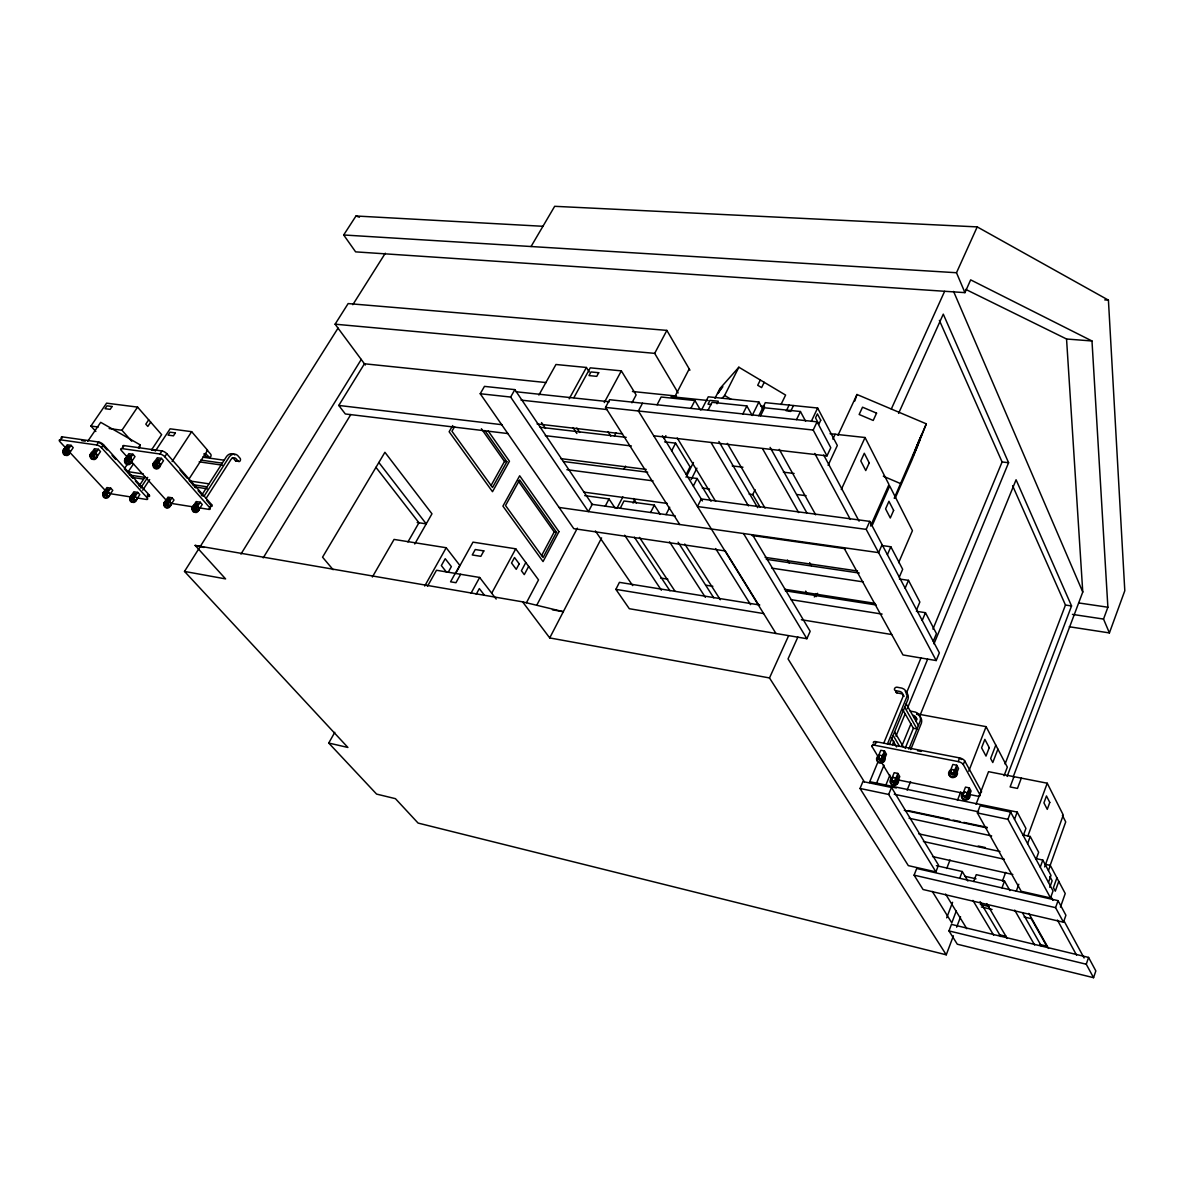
<?xml version="1.0" encoding="UTF-8"?>
<svg xmlns="http://www.w3.org/2000/svg" width="1184" height="1184" viewBox="0 0 1184 1184"><rect width="100%" height="100%" fill="white"/><g stroke="black" fill="none" stroke-linecap="round" stroke-linejoin="round"><path stroke-width="1.5" d="M139.386 447.878L140.274 444.918L100.699 422.333L87.734 441.306M854.818 401.006L856.979 394.494L926.317 423.842L912.109 459.732L895.222 498.094M916.179 721.441L916.416 720.701A6.098 4.958 -29.1 0 0 913.53 715.402L912.775 715.21M1093.557 977.688L1095.836 970.91L1088.57 957.412L951.448 924.393L948.976 930.92L957.294 944.21L1093.557 977.688L1086.261 964.235L1088.57 957.412M1063.484 922.218L1065.911 915.262L1058.052 900.654L916.712 868.494L914.092 875.168L923.061 889.51L1063.484 922.218L1055.58 907.654L1058.052 900.654M1060.45 907.107L1065.23 893.535L1050.312 865.415L1045.013 864.246M1056.898 877.847L1053.42 887.66L1055.299 891.167L1058.762 881.355M1050.534 897.946L1053.035 890.916L1010.633 812.061L980.115 805.756L977.377 812.949L1021.2 891.271L1050.534 897.946L1007.924 819.328L1010.633 812.061M1048.491 882.45L1050.992 875.42L1042.808 860.072L1035.63 858.518M1049.794 887.349L1052.132 880.763L1049.838 876.471M1049.749 866.525L1065.718 821.918L1062.418 815.391M1048.462 870.566L1050.312 865.415M1040.262 867.147L1042.808 860.072M1044.643 866.925L1063.291 815.051L1047.233 783.216L988.536 771.672L976.016 804.306M1036.089 859.377L1038.649 852.288L1030.213 836.452L1023.035 834.942M1069.256 626.75L1109.408 632.922L1124.8 590.727L1108.416 300.129L977.214 226.899L554.674 206.312L531.054 246.524M1016.286 891.152L1018.802 884.27M1027.594 843.6L1030.213 836.452M1001.99 887.896L1004.506 881.044L976.252 874.665L973.692 881.458M1023.287 835.593L1025.921 828.415L1017.204 812.091L870.166 781.78M1109.408 632.922L1103.532 619.069L1107.884 607.229L1091.988 340.977L970.658 279.868L964.945 292.64L355.614 251.866L343.686 234.98L355.984 215.991L542.938 226.292M1027.934 835.845L1047.233 783.216M1002.463 881.044L1005.66 872.386M1014.525 819.298L1017.204 812.091M1021.318 778.125L1017.47 788.411L1010.115 786.946L1013.978 776.674M956.346 910.777L951.788 922.839L932.282 891.404M1007.11 776.452L1071.55 605.942L1016.079 479.772L919.909 715.654M334.791 732.319L328.738 743.049L376.586 794.094L395.441 798.667L418.085 823.072L946.253 954.807L953.416 935.804M956.657 927.176L960.564 916.801M1013.208 776.882L1082.768 592.03L1066.547 339.009L965.73 289.384M946.682 917.837L952.587 902.282M1005.083 764.035L1065.452 605.039L1012.616 485.736M1004.062 775.757L1007.332 767.128L986.094 726.65L916.904 713.878M959.721 878.276L962.281 871.528L936.396 865.682M968.32 794.257L977.274 796.077A4.277 1.687 22.4 0 0 979.938 794.745L981.329 791.119L964.723 760.898A4.351 1.761 22.6 0 0 959.617 757.923L875.982 741.658A4.233 1.687 23.6 0 0 873.437 742.827M997.905 749.161L992.784 762.526L990.638 758.5L995.788 745.121M946.741 868.479L950.012 859.969M935.893 871.883L938.512 865.119L891.508 787.464L862.914 781.558L860.043 788.47L908.32 865.622L935.893 871.883L888.666 794.449L860.043 788.47M967.21 793.339L969.326 787.893L965.493 787.108L963.376 792.555A2.442 2.057 -28.2 0 0 962.844 795.322A2.442 2.057 -28.2 0 0 965.685 795.9A2.442 2.057 -28.2 0 0 967.21 793.339L967.802 794.405A2.442 2.057 -28.2 0 1 965.478 797.187A2.442 2.057 -28.2 0 1 963.169 794.982M967.802 794.405L969.208 790.764L969.8 791.83L968.394 795.456M968.986 796.521L971.087 791.075L969.326 787.893M957.442 800.354L960.772 791.785M968.778 771.213L986.094 726.65M979.938 794.745L963.288 764.568L964.723 760.898M954.57 770.725L956.731 765.234L952.854 764.464L950.693 769.955A2.472 2.072 -28.3 0 0 950.145 772.738A2.472 2.072 -28.3 0 0 953.016 773.315A2.472 2.072 -28.3 0 0 954.57 770.725L955.177 771.82A2.472 2.072 -28.3 0 1 952.809 774.632A2.472 2.072 -28.3 0 1 950.486 772.427M878.691 757.642L872.09 746.675A4.233 1.672 23.6 0 1 874.488 745.224L958.182 761.593L959.617 757.923M955.177 771.82L956.613 768.15L956.272 771.687M956.938 772.619L958.552 768.505L956.731 765.234M894.216 498.272L926.317 423.842M907.107 790.172L910.555 781.603M897.457 779.679L897.783 776.26L896.347 779.812A2.383 1.983 -31.2 0 1 893.624 782.565A2.383 1.983 -31.2 0 1 892.129 779.679M898.138 780.582L899.766 776.586L897.886 773.433L894.201 772.693L892.026 778.021A2.383 1.983 -31.2 0 0 891.448 780.715A2.383 1.983 -31.2 0 0 894.172 781.262A2.383 1.983 -31.2 0 0 895.711 778.761L897.886 773.433M910.748 749.561L921.433 723.069A10.153 8.273 -29.1 0 0 918.666 715.225M905.168 748.406L913.382 728.278L902.815 709.734M888.666 794.449L891.508 787.464M894.157 783.793L892.766 787.212L896.347 787.952M908.838 749.117L920.234 720.938A10.168 8.273 -29.1 0 0 915.395 712.087L910.644 711.14A2.028 1.643 -29 0 0 910.156 711.11M936.204 660.554L939.356 652.843L869.766 521.374L701.239 498.952L697.48 506.545L866.2 529.381L936.204 660.554L902.978 654.944L843.852 547.718M885.75 785.362L889.939 775.106M901.838 746.038L910.94 723.809M884.803 758.293L886.461 754.267L884.522 751.026L880.807 750.286L878.587 755.658A2.427 1.983 -31.2 0 0 877.98 758.367A2.427 1.983 -31.2 0 0 880.748 758.914A2.427 1.983 -31.2 0 0 882.302 756.398L884.522 751.026M933.258 641.314L936.44 633.603L925.459 612.69L916.357 611.27M876.234 783.986L883.974 765.19M892.425 744.692L893.831 741.273M895.948 736.137L905.094 713.922M907.21 708.802L927.62 659.236M933.969 643.859L1008.59 462.707L943.278 314.145L898.597 413.364M883.678 743.345L902.918 696.814A6.186 4.973 -29.1 0 0 900.018 691.486L895.681 690.657A2.057 1.643 -29 0 1 894.571 688.614A2.057 1.643 -29 0 1 897.117 687.208L901.927 688.141A10.316 8.303 -29.1 0 1 906.766 697.021L887.408 744.07M869.396 782.58L877.877 762.111M906.1 693.898L920.93 658.082M932.933 629.104L1002.093 461.967L939.386 320.376M878.587 755.658L879.224 756.739A2.427 1.983 -31.2 0 0 878.632 759.447A2.427 1.983 -31.2 0 0 881.384 759.995A2.427 1.983 -31.2 0 0 882.953 757.479L884.433 753.897L885.07 754.978L884.093 757.36M889.376 744.544L908.01 699.226A10.301 8.303 -29.1 0 0 905.242 691.352M922.218 620.446L925.459 612.69M872.09 746.675L873.067 744.292M874.488 745.224L875.982 741.658M916.594 609.819L919.864 602.034L908.468 580.338L899.352 578.991M905.138 588.182L908.468 580.338M899.292 577.156L902.667 569.297L890.842 546.771L881.71 545.498M898.641 562.666L912.435 530.669L889.702 485.973L872.06 525.77M887.408 554.674L890.842 546.771M882.11 544.67L878.617 552.632L559.085 507.448M919.998 439.812L913.426 455.189L918.222 444.296M870.566 526.007L888.977 484.537L865.06 437.518L830.058 433.684M866.2 529.381L869.766 521.374M759.758 605.009L619.424 582.35L615.872 589.366L629.296 608.709L806.866 638.709L810.182 631.309L752.832 535.346M964.945 292.64L956.494 272.734L977.214 226.899M814.326 596.973L815.835 593.613M797.883 637.036L788.041 658.896L864.29 781.795M816.057 596.677L817.582 593.302M946.253 954.807L769.496 677.944L788.529 635.926M891.33 408.998L944.625 291.323M841.291 489.54L865.06 437.518M828.104 465.371L837.325 445.48L817.641 408.021L765.308 402.649L758.855 415.806M832.855 439.116L835.12 434.247M653.731 435.786L826.98 455.884L830.783 447.715L817.078 421.83L609.642 399.718L605.512 407.4L679.764 524.527M837.991 435.312L856.979 394.494M826.98 455.884L813.201 430.044L817.078 421.83M811.292 421.4L817.641 408.021M796.536 419.639L800.428 411.514L764.524 407.784L760.587 415.806M793.458 405.55L790.631 411.41L787.73 411.1M760.024 507.063L752.743 494.601L755.111 489.717M786.265 410.952L789.106 405.091M780.996 404.528L785.599 395.071L738.86 367.218L719.946 388.515L714.973 398.327M752.402 415.11L758.885 401.998L708.269 396.803L701.698 409.708M764.213 382.314L761.608 387.597L757.701 385.274L760.32 380.005M742.886 413.926L746.852 405.949L712.043 402.323L708.047 410.212M693.336 486.062L697.124 478.484L687.963 477.33M686.039 477.241L693.454 462.5M691.16 479.624L696.917 468.154M717.016 403.788L718.303 401.228L709.956 400.37L708.017 404.173L711.362 404.528M722.27 398.076L724.623 395.456L738.86 367.218M666 514.626L669.715 507.24M686.202 474.458L690.035 466.851L675.59 443.156L664.609 441.869M650.593 512.48L654.338 505.124L623.983 500.98L620.224 508.262M671.683 450.793L675.59 443.156M690.879 408.376L694.904 400.532L661.131 397.01L657.076 404.78M664.298 438.746L665.867 435.682M633.04 503.067L634.728 499.781M769.496 677.944L549.716 637.924L601.605 537.891M616.908 508.365L622.873 496.88M674.762 396.832L689.221 368.949M605.246 506.175L609.02 498.938L584.704 495.608M623.85 469.323L625.522 466.126M642.498 403.226L638.398 410.981L775.964 633.484M536.914 604.92L577.363 528.153M614.378 435.934L616.065 432.782M631.945 402.826L636.134 394.938L621.348 370.873L590.254 367.839L573.914 397.646M526.436 602.715L538.528 579.894L515.75 548.814L472.993 542.139L455.677 573.367M541.591 555.607L554.201 531.942L518.326 481.089M556.524 532.297L543.086 557.546L505.538 505.509L519.643 479.905L556.524 532.297L554.201 531.942M678.121 392.955L654.678 353.365L666.873 330.395L348.14 303.578L335.102 324.194L365.338 364.998M528.656 566.426L524.275 574.625L521.404 570.747L525.814 562.548M604.269 402.575L621.348 370.873M491.7 593.214L515.75 548.814M476.234 594.264L479.328 588.596L484.226 594.96M471.01 593.243L479.653 577.466L436.482 570.259L427.468 586.332M569.193 398.801L586.406 367.469L555.962 364.494L538.883 395.056M455.218 573.382L450.556 581.803L455.958 582.72L460.62 574.284M455.47 573.189L459.806 565.375L446.205 547.733L394.065 539.43L372.368 577.008M448.292 572.109L451.356 566.618L445.214 558.7L441.351 565.582L446.501 572.168M491.034 485.544L504.473 461.464L481.385 428.726M484.848 430.502L506.87 461.775L492.529 487.482L451.948 431.242L454.612 426.654M424.701 586.05L446.205 547.733M514.862 389.625L592.237 504.369L588.433 511.606L510.644 397.054L514.862 389.625L484.463 386.384L480.23 393.739L573.766 528.641L724.889 550.886M414.755 543.989L431.968 513.812L384.918 452.288L322.551 557.176L333.118 569.711M407.918 541.976L418.944 522.766L375.95 467.325M452.717 425.574L449.136 431.746L492.5 491.7L509.46 461.242L488.252 431.05M263.203 557.886L350.819 414.533M508.173 433.596L345.328 413.971L338.772 405.446L364.45 363.784L546.179 382.58M240.929 554.097L361.283 359.418M328.738 743.049L347.904 747.459L184.512 571.428L338.062 328.101M352.817 304.702L385.303 253.228M199.978 507.966L208.917 509.386A3.833 1.376 30.8 0 0 209.642 507.581L211.566 504.576L166.811 453.724A3.952 1.45 31.5 0 0 161.971 450.956L123.965 445.584A3.907 1.406 31.7 0 0 122.958 446.96M208.917 509.386L210.826 506.382A3.833 1.376 30.8 0 0 211.566 504.576M200.229 502.223L197.343 506.737A2.19 1.584 -78.9 0 0 196.189 509.238A2.19 1.584 -78.9 0 0 197.669 510.911A2.19 1.584 -78.9 0 0 199.341 508.987L202.227 504.473L200.229 502.223L196.159 501.572L193.273 506.086A2.19 1.584 -78.9 0 0 192.267 509.283M206.12 498.36L231.028 459.392A5.594 3.966 -80.7 0 1 235.927 458.548L238.221 461.198A1.865 1.317 -80.9 0 0 240.115 460.872A1.865 1.317 -80.9 0 0 240.086 458.282L237.525 455.352A9.324 6.616 -80.7 0 0 229.356 456.743L204.136 496.111M194.62 506.308L196.559 503.289L197.906 503.511L195.982 506.515A2.19 1.584 -78.9 0 0 195.123 510.008A2.19 1.584 -78.9 0 0 197.758 509.49M201.413 495.682L226.647 456.358A9.309 6.616 -80.7 0 1 233.292 454.034M171.991 497.783L169.09 502.253A2.176 1.584 -78.7 0 0 167.936 504.724A2.176 1.584 -78.7 0 0 169.43 506.382A2.176 1.584 -78.7 0 0 171.103 504.488L173.989 500.018L171.991 497.783L167.995 497.147L165.094 501.616A2.176 1.584 -78.7 0 0 164.902 505.642M188.537 479.757L207.6 450.275L191.66 431.686L170.111 428.815L155.4 451.03M166.426 501.824L168.365 498.849L169.697 499.056L167.758 502.031A2.176 1.584 -78.7 0 0 166.663 504.858A2.176 1.584 -78.7 0 0 168.661 505.997M172.109 461.553L191.66 431.686M137.448 498.02L146.431 499.441A3.759 1.302 31.2 0 0 147.023 497.65L148.947 494.72L103.511 444.74A3.892 1.376 31.9 0 0 98.76 442.032L62.412 436.896L60.384 439.812A3.848 1.332 32.1 0 0 59.984 441.765L66.186 448.44M134.991 500.107A2.146 1.598 -78.5 0 1 132.578 499.722A2.146 1.598 -78.5 0 1 133.57 496.599L135.509 493.669L134.206 493.462M158.893 465.815A2.235 1.658 -79.9 0 1 156.14 466.274A2.235 1.658 -79.9 0 1 157.028 462.722L159.041 459.673L157.664 459.481M134.872 496.806L137.773 492.396L139.801 494.616L136.9 499.026A2.146 1.598 -78.5 0 1 135.228 500.891A2.146 1.598 -78.5 0 1 133.718 499.248A2.146 1.598 -78.5 0 1 134.872 496.806L133.57 496.599M140.704 487.956L147.689 477.359M158.404 462.914L161.409 458.356L163.496 460.709L160.491 465.282A2.235 1.658 -79.9 0 1 158.76 467.206A2.235 1.658 -79.9 0 1 157.206 465.445A2.235 1.658 -79.9 0 1 158.404 462.914L157.028 462.722M142.716 490.176L149.687 479.579M209.642 507.581L164.813 456.772L166.811 453.724M130.788 500.181A2.146 1.598 -78.4 0 1 130.98 496.2L133.881 491.789L137.773 492.396M127.517 457.335L121.404 450.556A3.922 1.391 31.7 0 1 121.952 448.588L159.958 454.005L161.971 450.956M139.105 486.032L145.084 476.96M151.478 449.994L161.646 434.661L137.566 407.104L106.59 403.167L90.916 426.048L95.845 431.479M132.889 454.242L129.87 458.77A2.22 1.658 -79.8 0 0 128.671 461.272A2.22 1.658 -79.8 0 0 130.24 463.003A2.22 1.658 -79.8 0 0 131.986 461.109L134.991 456.595L132.889 454.242L128.864 453.664L125.844 458.178A2.22 1.658 -79.8 0 0 124.808 461.39M127.724 472.49L133.511 463.817M103.807 495.859A2.116 1.598 -78.2 0 1 104 491.908L106.915 487.556L110.734 488.148L112.776 490.354L109.86 494.705A2.131 1.598 -78.2 0 1 108.188 496.555A2.131 1.598 -78.2 0 1 106.664 494.927A2.131 1.598 -78.2 0 1 107.818 492.514L110.734 488.148M150.694 422.126L147.822 426.432L145.81 424.138L148.696 419.832M130.003 462.234A2.22 1.658 -79.8 0 1 127.502 461.775A2.22 1.658 -79.8 0 1 128.538 458.563L130.536 455.559L129.204 455.366L131.306 457.705M107.981 495.785A2.131 1.598 -78.2 0 1 105.554 495.4A2.131 1.598 -78.2 0 1 106.545 492.307L108.484 489.406L107.211 489.199L105.272 492.115L104 491.908M124.631 468.376L127.561 463.965M138.321 447.848L140.274 444.918M121.952 448.588L123.965 445.584M109.165 428.534L121.937 430.266L137.566 407.104M95.342 453.738L98.361 449.284L100.492 451.592L97.473 456.047A2.19 1.672 -79.6 0 1 95.726 457.927A2.19 1.672 -79.6 0 1 94.143 456.21A2.19 1.672 -79.6 0 1 95.342 453.738L94.024 453.546A2.19 1.672 -79.5 0 0 92.885 456.373A2.19 1.672 -79.5 0 0 95.001 457.572M147.023 497.65L101.498 447.7L103.511 444.74M60.384 439.812L96.733 444.992L98.76 442.032M92.722 453.354L94.735 450.379L96.052 450.571L94.024 453.546M71.084 445.347L68.065 449.757A2.176 1.687 -79.4 0 0 66.866 452.199A2.176 1.687 -79.4 0 0 68.45 453.916A2.176 1.687 -79.4 0 0 70.196 452.066L73.216 447.656L71.084 445.347L67.236 444.799L64.202 449.195A2.161 1.687 -79.3 0 0 63.181 452.332M68.272 453.176A2.176 1.687 -79.4 0 1 65.742 452.717A2.176 1.687 -79.4 0 1 66.778 449.58L68.79 446.634L67.518 446.442M343.686 234.98L956.494 272.734M1104.731 299.892L1108.416 300.129M1066.547 339.009L1091.988 340.977M335.102 324.194L654.678 353.365M632.448 391.49L676.508 396.048M671.091 396.699L708.15 400.532M760.927 406.008L764.583 406.393M516.032 391.756L609.331 401.761M147.349 495.415L147.645 494.512M480.23 393.739L510.644 397.054M605.512 407.4L813.201 430.044M521.019 400.118L607.096 409.56M1002.093 461.967L1008.59 462.707M537.077 423.931L622.488 433.877M540.17 427.261L626.188 437.355M338.772 405.446L502.046 424.716M545.291 435.653L631.383 445.968M732.2 465.904L742.945 467.221M783.364 472.164L794.094 473.467M560.772 458.608L646.212 469.412M563.466 461.508L647.692 472.209M797.128 494.542L806.112 495.696M504.473 461.464L506.87 461.775M566.884 469.693L653.02 480.852M702.29 488.06L709.497 488.992M749.146 494.142L752.743 494.601M583.638 492.085L667.302 503.437M90.916 426.048L98.213 427.039M591.334 504.236L675.191 515.898M204.27 454.478L206.149 456.669L208.798 457.039A1.835 1.317 -80.8 0 0 210.693 456.728A1.835 1.317 -80.8 0 0 210.663 454.168L208.088 451.252A9.235 6.66 -80.6 0 0 206.549 450.32M232.301 457.601A5.58 3.966 -80.7 0 1 233.218 458.164L235.527 460.813L238.221 461.198M151.685 449.964L155.104 450.438M202.701 457.172L224.131 460.206M752.062 535.508L845.332 548.725M81.652 440.626L85.292 441.129M200.806 460.088L222.252 463.151M199.193 461.834L222.4 465.164M98.361 449.284L94.439 448.706L91.42 453.161A2.19 1.672 -79.5 0 0 90.724 456.891M161.409 458.356L157.294 457.764L154.29 462.322A2.235 1.658 -79.9 0 0 153.254 465.564M64.202 449.195L65.49 449.387M66.778 449.58L68.065 449.757M128.538 458.563L129.87 458.77M68.909 451.874L70.196 452.066M96.156 455.855L97.473 456.047M130.64 460.902L131.986 461.109M159.13 465.075L160.491 465.282M1078.668 602.937L1107.884 607.229M765.13 557.368L857.586 570.999M766.255 559.307L859.244 573.056M1065.452 605.039L1071.55 605.942M771.879 568.157L863.151 581.877M127.887 471.646L143.294 473.97M189.322 480.896L208.991 483.842M1072.438 614.392L1103.532 619.069M129.396 475.05L144.803 477.389M192.785 484.656L207.096 486.831M131.409 477.27L143.397 479.091M194.768 486.905L207.274 488.814M417.182 522.484L426.24 523.876L378.85 462.5M784.474 589.247L874.961 603.337M785.303 590.801L876.308 605.009M660.657 578.044L667.85 579.183M705.649 585.162L712.842 586.302M791.001 599.652L882.124 614.096M106.545 492.307L107.818 492.514M130.98 496.2L132.268 496.392M167.758 502.031L169.09 502.253M195.982 506.515L197.343 506.737M130.255 496.866L110.482 493.728A3.73 1.273 31.4 0 1 109.357 493.402M192.814 506.826L171.369 503.422A3.789 1.332 31 0 1 170.999 503.348M169.771 504.266L171.103 504.488M197.98 508.765L199.341 508.987M615.872 589.366L763.636 613.564M801.361 619.72L891.7 634.52M184.512 571.428L225.596 578.902L195.153 545.41L522.618 601.857L563.318 611.699L552.41 609.819M895.681 690.657L896.924 692.862L901.261 693.691A6.172 4.973 -29.1 0 1 904.088 696.34M913.382 728.278L917.038 728.974L904.739 707.322M99.826 443.201L100.625 443.438M917.541 750.715L921.093 751.411M898.493 780.004L962.947 793.162M894.246 794.257L978.62 811.824M977.377 812.949L1007.924 819.328M908.217 810.596L949.479 819.343M953.061 820.112L960.239 821.622M963.835 822.392L987.16 827.335M904.28 810.344L987.219 827.942M909.06 818.233L991.674 835.919M978.176 846.012L985.354 847.566M918.799 833.847L999.992 851.518M923.431 841.498L1004.313 859.258M932.548 856.565L1012.808 874.488M965.212 876.367L976.001 878.809M195.153 545.41L204.107 547.452M914.092 875.168L1055.58 907.654M980.322 904.472L989.173 906.544M981.373 906.974L992.059 909.475M1024.13 916.978L1031.249 918.651L1046.73 946.134L1039.715 944.447M999.355 934.738L1006.37 936.426M948.976 930.92L1086.261 964.235M913.989 717.356L914.744 717.534A6.083 4.958 -29.1 0 1 916.934 719.043M355.984 215.991L359.448 217.22M883.308 476.22L900.077 483.383M724.623 395.456L730.913 399.2M101.276 443.793L107.108 449.95M68.672 451.104L105.909 491.138M112.021 455.352L115.706 459.407M124.305 468.849L132.904 478.306M135.361 481.015L141.503 487.764M131.202 461.42L166.722 500.773M168.365 498.849L170.378 501.084M121.937 430.266L131.72 441.232M179.953 470.018L187.22 478.262M189.632 481L195.686 487.867M198.098 490.62L202.938 496.111M206.564 500.24L210.515 504.991M208.798 457.039L206.475 454.419A5.535 3.996 -80.6 0 0 204.003 453.694M479.653 577.466L496.185 599.06M522.618 601.857L549.716 637.924M595.374 530.92L632.67 585.577M541.547 422.57L545.484 428.43M624.634 535.212L661.382 590.224M609.02 498.938L615.118 508.128M634.402 537.21L669.952 590.801M639.464 537.388L674.895 591.038M576.83 428.031L579.731 432.456M572.982 427.587L576.86 433.492M633.425 498.508L636.37 503.052M669.522 541.798L705.368 597.328M607.94 431.642L610.796 436.112M654.338 505.124L660.272 514.404M678.121 542.228L713.789 597.876M684.752 544.033L720.301 599.74M586.406 367.469L589.232 371.939M715.639 548.562L750.552 604.624M725.022 550.516L758.781 605.128M662.404 435.668L702.467 500.95M945.587 894.053L966.825 928.73M697.124 478.484L711.036 501.32M677.218 437.991L715.595 501.246M881.518 762.348L890.013 776.452A4.159 1.613 23.4 0 0 892.44 778.391M743.537 533.54L806.866 638.709M882.302 756.398L882.953 757.479M895.711 778.761L896.347 779.812M972.922 900.402L993.657 935.182M962.281 871.528L967.92 881.029M980.115 901.646L1000.761 936.529M711.303 442.979L748.451 505.879M787.449 560.032L789.284 563.14M805.682 591.112L807.503 594.22M891.241 737.765L896.628 746.941M986.731 903.629L1007.214 938.453M893.15 735.412L899.426 746.127M694.904 400.532L700.44 409.99M718.91 441.499L757.686 507.67M727.346 443.364L765.027 508.084M894.616 731.875L903.54 747.208M666.873 330.395L689.932 370.178M809.649 562.696L811.44 565.789M1014.688 910.126L1034.653 945.054M1004.506 881.044L1009.922 890.605M1022.562 912.894L1041.535 946.342M762.674 448.914L798.652 512.554M906.174 703.844L918.444 725.526M1028.822 913.412L1048.521 948.399M746.852 405.949L752.21 415.51M770.103 447.374L806.763 512.716M950.693 769.955L951.314 771.05A2.472 2.072 -28.3 0 0 950.767 771.687M963.376 792.555L963.968 793.62M779.264 449.343L815.717 514.818M758.885 401.998L763.192 409.768M1057.416 920.057L1076.567 955.148M1051.185 897.191L1052.916 900.388M1064.164 921.182L1084.085 957.974M814.755 453.442L850.349 519.421M800.428 411.514L805.594 421.193M823.724 455.056L859.096 521.167M953.579 291.427L1082.768 592.03M967.728 792.037A4.218 3.567 -28.2 0 1 967.994 797.838A4.218 3.567 -28.2 0 1 961.674 797.365A4.218 3.567 -28.2 0 1 964.679 791.8M968.32 793.088A4.218 3.567 -28.2 0 1 969.666 797.498A4.218 3.567 -28.2 0 1 964.901 800.103A4.218 3.567 -28.2 0 1 961.911 796.58M967.091 793.709A2.116 1.776 -28.2 0 1 966.04 796.758A2.116 1.776 -28.2 0 1 963.45 795.1M968.986 797.261A2.427 2.057 -28.2 0 1 966.662 799.304M968.571 797.616A2.102 1.776 -28.2 0 1 966.973 798.963M882.938 755.155A4.203 3.448 -31.2 0 1 883.308 760.602A4.203 3.448 -31.2 0 1 877.196 760.927A4.203 3.448 -31.2 0 1 878.972 755.362M884.344 756.768A4.188 3.434 -31.2 0 1 882.287 762.792A4.188 3.434 -31.2 0 1 877.226 759.699M877.477 758.752A4.188 3.434 -31.2 0 1 877.995 757.849M884.241 759.625A2.412 1.983 -31.2 0 1 880.422 762.082M882.509 758.559A2.102 1.717 -31.2 0 1 879.638 759.847A2.102 1.717 -31.2 0 1 879.09 757.272M883.812 759.329A2.102 1.717 -31.2 0 1 880.718 761.904M897.058 778.036A4.144 3.434 -31.2 0 1 895.859 783.601A4.144 3.434 -31.2 0 1 890.22 782.461A4.144 3.434 -31.2 0 1 893.387 777.296M897.694 779.087A4.129 3.434 -31.2 0 1 897.561 783.719A4.129 3.434 -31.2 0 1 892.529 785.155A4.129 3.434 -31.2 0 1 890.916 781.04M897.59 781.914A2.383 1.983 -31.2 0 1 893.831 784.341M895.666 779.146A2.072 1.717 -31.2 0 1 894.586 782.121A2.072 1.717 -31.2 0 1 892.114 780.522M897.294 782.047A2.072 1.717 -31.2 0 1 895.578 784.296M896.924 692.862A2.057 1.643 -29 0 1 895.814 690.805M955.103 769.437A4.277 3.582 -28.3 0 1 955.621 775.032A4.277 3.582 -28.3 0 1 949.316 775.342A4.277 3.582 -28.3 0 1 951.004 769.644M954.763 770.207A4.277 3.582 -28.3 0 1 957.308 774.321A4.277 3.582 -28.3 0 1 952.587 777.622A4.277 3.582 -28.3 0 1 949.213 774.07M950.693 771.361A4.277 3.582 -28.3 0 1 951.61 770.725M956.406 773.996A2.472 2.072 -28.3 0 1 956.11 775.476M955.577 776.112A2.472 2.072 -28.3 0 1 954.038 776.808M954.881 772.442A2.146 1.791 -28.3 0 1 952.587 774.366A2.146 1.791 -28.3 0 1 950.782 772.545M956.095 774.129A2.131 1.791 -28.3 0 1 956.095 774.617M954.866 776.26A2.131 1.791 -28.3 0 1 953.801 776.541M916.608 714.233A10.153 8.273 -29.1 0 1 917.689 714.662M958.182 761.593A4.351 1.746 22.6 0 1 963.288 764.568M981.329 791.119A4.277 1.687 22.4 0 1 981.033 792.392M960.757 759.166A2.176 0.873 22.6 0 1 961.541 759.492M875.627 742.753A2.116 0.844 23.6 0 1 876.619 742.753M158.508 466.304A3.878 2.871 -79.9 0 1 154.571 468.361A3.878 2.871 -79.9 0 1 153.417 463.329A3.878 2.871 -79.9 0 1 157.368 461.257M160.24 464.528A3.878 2.871 -79.9 0 1 157.146 468.864A3.878 2.871 -79.9 0 1 154.468 464.824A3.878 2.871 -79.9 0 1 158.034 461.198M154.645 466.6A2.235 1.658 -79.9 0 1 153.594 466.141M157.516 465.608A2.235 1.658 -79.9 0 1 157.117 466.215M154.453 465.046A2.235 1.658 -79.9 0 1 154.497 464.276M154.408 466.289A1.939 1.436 -79.9 0 1 153.757 465.904M153.298 464.616A1.939 1.436 -79.9 0 1 154.349 462.589M167.506 507.448A3.759 2.753 -78.7 0 1 164.117 505.79A3.759 2.753 -78.7 0 1 165.494 500.921A3.759 2.753 -78.7 0 1 169.12 501.735M170.851 503.718A3.759 2.753 -78.7 0 1 167.388 507.951A3.759 2.753 -78.7 0 1 165.612 502.86A3.759 2.753 -78.7 0 1 169.993 501.261M165.212 505.435A1.88 1.376 -78.7 0 1 164.576 505.08M164.354 504.739A1.88 1.376 -78.7 0 1 165.153 501.883M195.686 511.991A3.789 2.738 -78.9 0 1 192.148 508.587A3.789 2.738 -78.9 0 1 196.263 505.035M199.06 508.202A3.804 2.738 -78.9 0 1 196.085 512.509A3.804 2.738 -78.9 0 1 193.525 508.632A3.804 2.738 -78.9 0 1 196.944 505.02M193.614 510.245A2.19 1.584 -78.9 0 1 192.607 509.83M193.48 508.794A2.19 1.584 -78.9 0 1 193.51 508.054M193.747 509.949A1.894 1.362 -78.9 0 1 193.051 509.83M192.385 508.824A1.894 1.362 -78.9 0 1 193.688 506.219M208.058 456.358A1.835 1.317 -80.7 0 1 206.149 456.669M129.026 463.684A3.833 2.886 -79.7 0 1 125.149 463.21A3.833 2.886 -79.7 0 1 125.578 458.045A3.833 2.886 -79.7 0 1 129.515 457.631M130.062 462.115A3.833 2.886 -79.7 0 1 129.618 462.974M131.764 460.369A3.848 2.886 -79.8 0 1 128.153 464.616A3.848 2.886 -79.8 0 1 126.288 459.362A3.848 2.886 -79.8 0 1 130.862 457.823M126.214 462.411A2.22 1.658 -79.8 0 1 125.652 462.308M124.927 460.931A1.924 1.436 -79.8 0 1 125.904 458.445M234.092 454.434A9.309 6.616 -80.7 0 1 234.817 454.967M236.474 461.183A1.85 1.317 -80.9 0 1 235.527 460.813M159.958 454.005A3.952 1.436 31.5 0 1 164.813 456.772M94.587 458.593A3.789 2.901 -79.5 0 1 90.68 458.119A3.789 2.901 -79.5 0 1 91.094 453.028A3.789 2.901 -79.5 0 1 95.06 452.628M97.28 455.322A3.789 2.901 -79.5 0 1 94.172 459.555A3.789 2.901 -79.5 0 1 91.449 455.588A3.789 2.901 -79.5 0 1 95.046 452.051M90.65 456.314A1.894 1.45 -79.5 0 1 90.606 454.449M90.828 454.02A1.894 1.45 -79.5 0 1 91.849 453.309M105.657 497.887A3.685 2.782 -78.2 0 1 102.816 495.4A3.685 2.782 -78.2 0 1 104.547 491.049A3.685 2.782 -78.2 0 1 107.996 492.026M107.626 496.466A3.685 2.782 -78.2 0 1 107.063 497.147M109.564 493.047A3.685 2.782 -78.2 0 1 109.594 494.927M109.328 495.844A3.685 2.782 -78.2 0 1 105.509 497.857A3.685 2.782 -78.2 0 1 104.384 493.106A2.116 1.598 -78.2 0 1 104.769 492.5M104.384 493.106A3.685 2.782 -78.2 0 1 108.203 491.094M103.496 495.297A1.835 1.391 -78.2 0 1 104.799 492.041M134.044 501.483A3.715 2.768 -78.4 0 1 130.314 501.098A3.715 2.768 -78.4 0 1 130.714 496.126A3.715 2.768 -78.4 0 1 134.517 495.637M135.035 499.959A3.715 2.768 -78.4 0 1 134.606 500.788M136.604 499.234A3.715 2.768 -78.4 0 1 132.978 502.386A3.715 2.768 -78.4 0 1 131.306 497.709A3.715 2.768 -78.4 0 1 135.228 495.371M130.758 499.855A1.85 1.376 -78.4 0 1 130.196 497.458A1.85 1.376 -78.4 0 1 132.105 496.436M68.406 453.072A3.759 2.916 -79.3 0 1 66.659 455.07M65.904 455.307A3.759 2.916 -79.3 0 1 62.959 451.089A3.759 2.916 -79.3 0 1 67.222 448.174M70.048 451.341A3.759 2.916 -79.3 0 1 66.926 455.529A3.759 2.916 -79.3 0 1 64.188 451.592A3.759 2.916 -79.3 0 1 67.784 448.1M64.602 453.354A2.161 1.687 -79.3 0 1 63.522 452.895M64.35 453.043A1.88 1.45 -79.3 0 1 63.995 452.91M63.285 451.888A1.88 1.45 -79.3 0 1 64.646 449.343M96.733 444.992A3.892 1.376 31.9 0 1 101.498 447.7M61.746 438.539A3.848 1.332 32.1 0 1 62.412 436.896M148.947 494.72A3.759 1.317 31.2 0 1 148.681 496.555M1049.779 802.441L1047.263 809.353L1043.933 802.885L1046.464 795.944L1049.779 802.441M989.247 747.666L986.006 756.073L981.58 747.814L984.851 739.378L989.247 747.666M918.31 442.342L915.41 449.683L921.552 434.987L918.31 442.342M893.624 510.422L890.294 517.985L885.588 508.868L888.932 501.291L893.624 510.422M869.219 462.885L865.756 470.551L860.798 460.946L864.29 453.28L869.219 462.885M876.56 413.142L873.215 420.453L859.155 414.489L862.529 407.192L876.56 413.142M820.734 420.231L818.869 424.168L815.539 417.848L817.404 413.897L820.734 420.231M719.694 390.054L717.948 393.517L722.802 386.561L719.694 390.054M558.952 531.66L543.042 561.586L502.919 506.116L519.672 475.761L558.952 531.66M519.199 563.85L516.239 569.341L511.547 563.022L514.522 557.516L519.199 563.85M598.719 372.708L596.736 376.349L588.996 375.58L590.994 371.954L598.719 372.708M483.842 550.886L480.852 556.332L472.253 554.956L475.258 549.524L483.842 550.886M175.38 432.9L173.441 435.845L168.069 435.12L170.022 432.175L175.38 432.9M112.11 406.497L110.156 409.353L105.036 408.687L106.989 405.846L112.11 406.497M964.19 795.826A2.116 1.776 -28.2 0 0 966.899 793.428A2.116 1.776 -28.2 0 0 963.584 792.747A2.116 1.776 -28.2 0 0 964.19 795.826M879.786 758.885A2.102 1.717 -31.2 0 0 881.858 756.058A2.102 1.717 -31.2 0 0 878.41 756.236A2.102 1.717 -31.2 0 0 879.786 758.885M893.224 781.233A2.072 1.717 -31.2 0 0 895.267 778.421A2.072 1.717 -31.2 0 0 891.863 778.598A2.072 1.717 -31.2 0 0 893.224 781.233M951.492 773.241A2.146 1.791 -28.3 0 0 954.26 770.814A2.146 1.791 -28.3 0 0 950.9 770.148A2.146 1.791 -28.3 0 0 951.492 773.241M159.648 466.481A1.939 1.436 -79.9 0 0 159.529 463.181A1.939 1.436 -79.9 0 0 157.413 465.268A1.939 1.436 -79.9 0 0 159.648 466.481M170.289 505.657A1.88 1.376 -78.7 0 0 170.185 502.475A1.88 1.376 -78.7 0 0 168.143 504.532A1.88 1.376 -78.7 0 0 170.289 505.657M198.527 510.186A1.894 1.362 -78.9 0 0 198.424 506.974A1.894 1.362 -78.9 0 0 196.396 509.046A1.894 1.362 -78.9 0 0 198.527 510.186M131.143 462.293A1.924 1.436 -79.8 0 0 131.01 459.022A1.924 1.436 -79.8 0 0 128.893 461.094A1.924 1.436 -79.8 0 0 131.143 462.293M96.614 457.231A1.894 1.45 -79.6 0 0 96.496 453.99A1.894 1.45 -79.6 0 0 94.365 456.032A1.894 1.45 -79.6 0 0 96.614 457.231M109.046 495.859A1.835 1.391 -78.2 0 0 108.928 492.751A1.835 1.391 -78.2 0 0 106.871 494.749A1.835 1.391 -78.2 0 0 109.046 495.859M136.086 500.196A1.865 1.376 -78.5 0 0 135.968 497.043A1.865 1.376 -78.5 0 0 133.925 499.071A1.865 1.376 -78.5 0 0 136.086 500.196M69.353 453.22A1.88 1.45 -79.4 0 0 69.22 450.024A1.88 1.45 -79.4 0 0 67.074 452.036A1.88 1.45 -79.4 0 0 69.353 453.22"/></g></svg>
